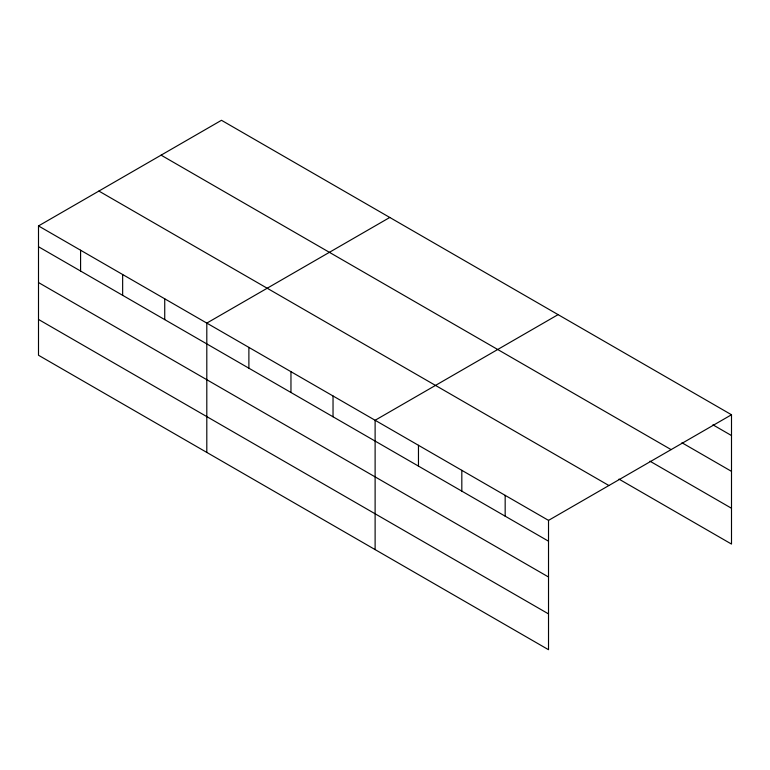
<?xml version="1.0" encoding="UTF-8"?>
<svg xmlns="http://www.w3.org/2000/svg" width="770" height="770" viewBox="0 0 770 770"><rect width="100%" height="100%" fill="white"/><g stroke="black" fill="none" stroke-linecap="round" stroke-linejoin="round"><path stroke-width="1.16" d="M548.519 577L548.519 520.385L38.5 225.928L38.5 355.249L548.519 649.707L548.519 577L38.5 282.542M618.993 479.113L731.5 544.072L731.5 414.751L221.481 120.293L38.5 225.928M389.784 217.458L206.803 323.102L206.803 452.423M558.096 314.632L375.115 420.276L375.115 549.597M548.519 520.385L731.5 414.751M712.924 424.819L731.5 435.55M681.951 442.76L731.5 471.356M161.094 155.155L671.113 449.613M649.957 461.182L731.5 508.258M98.887 191.066L608.906 485.524M38.5 246.737L548.519 541.194M38.5 319.444L548.519 613.902M505.168 495.36L505.168 516.16M461.817 470.335L461.817 491.135M418.466 445.301L418.466 466.1M333.035 395.982L333.035 416.782M290.964 371.689L290.964 392.488M248.883 347.395L248.883 368.195M164.732 298.808L164.732 319.608M122.651 274.515L122.651 295.314M80.581 250.221L80.581 271.03"/></g></svg>
